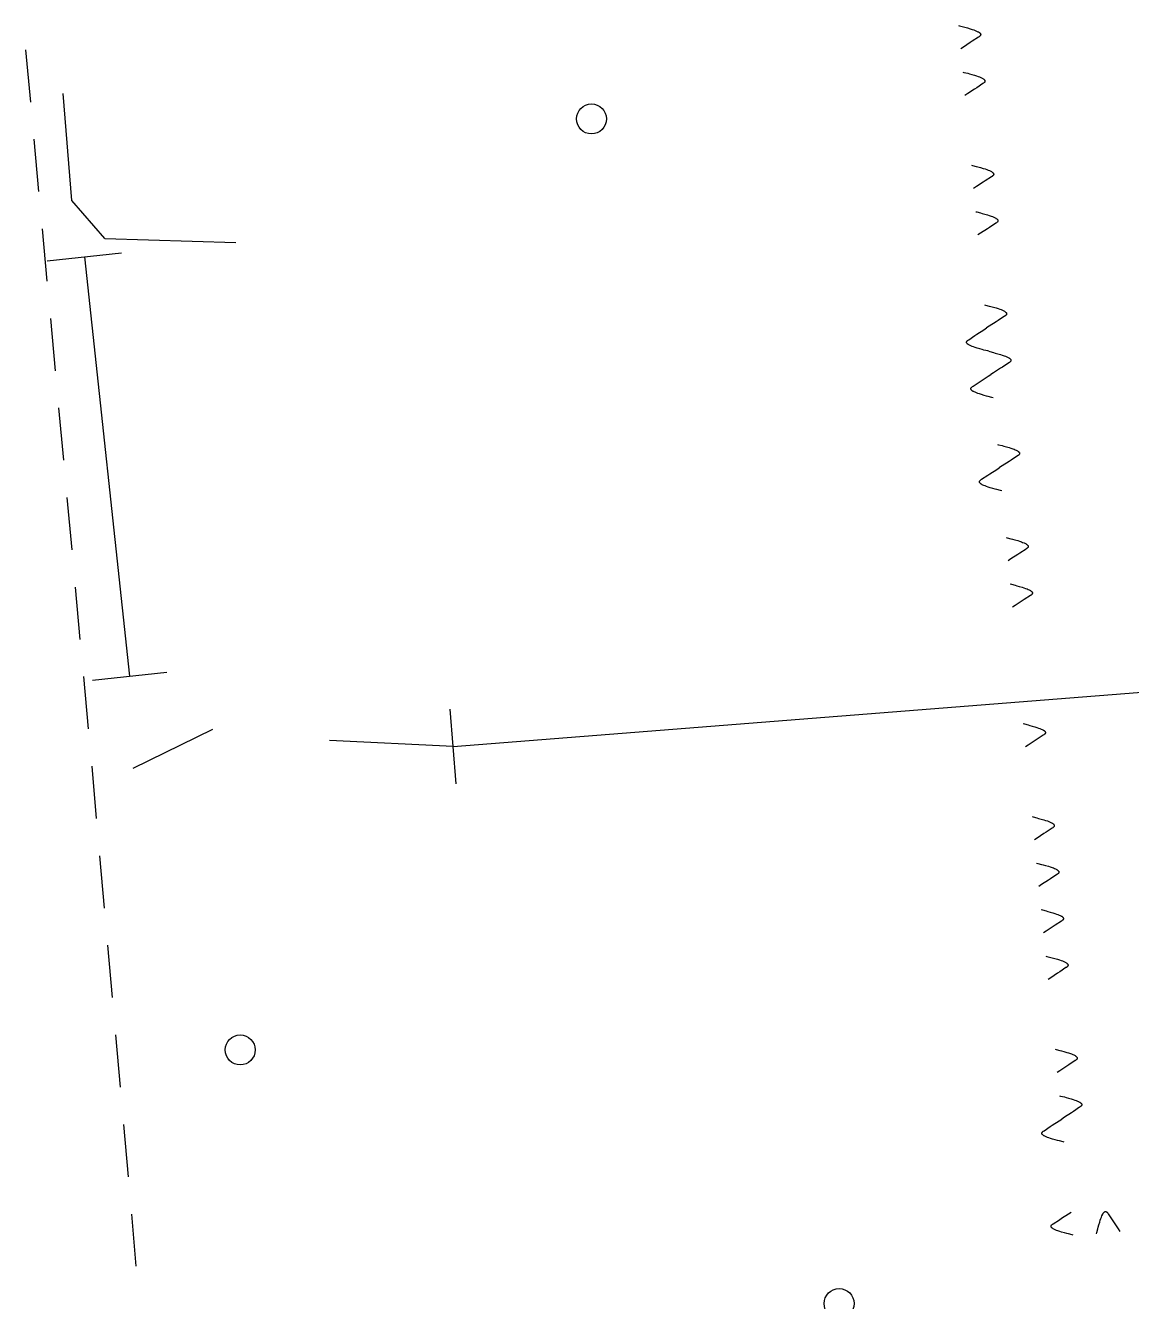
# Model space of a CAD drawing. Header units: metres. Extents: x 3206 to 3701, y 9896 to 11410.
# Drawn here: x 3287.75 to 3302.52, y 10028.04 to 10045.07 of the extents above; entities that cross this region are included whole.
import ezdxf

# ---------------------------------------------------------------- set-up
doc = ezdxf.new("R2010")
doc.units = ezdxf.units.M
doc.layers.add('CURB', color=7, linetype='Continuous')
doc.layers.add('ELECTR_CABLE', color=7, linetype='Continuous')

# ---------------------------------------------------------------- blocks, each defined once
blk = doc.blocks.new('МОЖЖЕВЕЛЬНИК_СКАЛЬНЫЙ')
blk.add_circle((0, 0), 0.2)

msp = doc.modelspace()

# ---------------------------------------------------------------- linework, layer by layer
at = {"layer": 'CURB'}
for points in [[(3287.753, 10044.747), (3287.818, 10044.05)], [(3287.864, 10043.552), (3287.928, 10042.854)], [(3287.974, 10042.356), (3288.039, 10041.659)], [(3288.085, 10041.161), (3288.149, 10040.463)], [(3288.195, 10039.965), (3288.259, 10039.267)], [(3288.305, 10038.77), (3288.37, 10038.072)], [(3288.416, 10037.574), (3288.48, 10036.876)], [(3288.526, 10036.379), (3288.591, 10035.681)], [(3288.637, 10035.183), (3288.698, 10034.485)], [(3288.742, 10033.987), (3288.804, 10033.289)], [(3288.848, 10032.791), (3288.91, 10032.093)], [(3288.954, 10031.595), (3289.016, 10030.897)], [(3289.06, 10030.399), (3289.122, 10029.701)], [(3289.166, 10029.203), (3289.228, 10028.506)]]:
    msp.add_lwpolyline(points, dxfattribs=at)
at = {"layer": 'ELECTR_CABLE'}
for points in [[(3300.211, 10045.071), (3300.225, 10045.067), (3300.275, 10045.054), (3300.297, 10045.048), (3300.33, 10045.039), (3300.367, 10045.028), (3300.392, 10045.02), (3300.416, 10045.012), (3300.433, 10045.006), (3300.451, 10044.998), (3300.461, 10044.993), (3300.47, 10044.989), (3300.477, 10044.985), (3300.481, 10044.983), (3300.484, 10044.981), (3300.489, 10044.977), (3300.492, 10044.974), (3300.495, 10044.972), (3300.497, 10044.97), (3300.5, 10044.967), (3300.502, 10044.964), (3300.503, 10044.962), (3300.504, 10044.961), (3300.505, 10044.959), (3300.505, 10044.958), (3300.506, 10044.956), (3300.506, 10044.954), (3300.507, 10044.952), (3300.507, 10044.95), (3300.507, 10044.95), (3300.507, 10044.949), (3300.507, 10044.947), (3300.506, 10044.946), (3300.506, 10044.945), (3300.506, 10044.944), (3300.505, 10044.942), (3300.504, 10044.94), (3300.503, 10044.939), (3300.503, 10044.938), (3300.502, 10044.937), (3300.501, 10044.935), (3300.5, 10044.934), (3300.499, 10044.933), (3300.497, 10044.93), (3300.495, 10044.929), (3300.492, 10044.927), (3300.489, 10044.924), (3300.485, 10044.921), (3300.478, 10044.917), (3300.395, 10044.862), (3300.368, 10044.844), (3300.276, 10044.784), (3300.24, 10044.761)], [(3300.268, 10044.45), (3300.283, 10044.446), (3300.333, 10044.433), (3300.355, 10044.427), (3300.388, 10044.418), (3300.424, 10044.407), (3300.449, 10044.399), (3300.473, 10044.391), (3300.491, 10044.384), (3300.508, 10044.377), (3300.519, 10044.372), (3300.528, 10044.368), (3300.535, 10044.363), (3300.538, 10044.361), (3300.541, 10044.359), (3300.547, 10044.356), (3300.55, 10044.353), (3300.553, 10044.351), (3300.555, 10044.348), (3300.557, 10044.346), (3300.56, 10044.343), (3300.561, 10044.341), (3300.562, 10044.339), (3300.562, 10044.338), (3300.563, 10044.336), (3300.564, 10044.335), (3300.564, 10044.333), (3300.564, 10044.331), (3300.564, 10044.329), (3300.564, 10044.328), (3300.564, 10044.327), (3300.564, 10044.326), (3300.564, 10044.325), (3300.564, 10044.324), (3300.563, 10044.322), (3300.563, 10044.321), (3300.562, 10044.319), (3300.561, 10044.317), (3300.56, 10044.316), (3300.56, 10044.315), (3300.559, 10044.314), (3300.558, 10044.313), (3300.557, 10044.311), (3300.554, 10044.309), (3300.553, 10044.308), (3300.55, 10044.305), (3300.546, 10044.302), (3300.543, 10044.3), (3300.536, 10044.295), (3300.453, 10044.24), (3300.425, 10044.223), (3300.333, 10044.163), (3300.297, 10044.139)], [(3288.812, 10042.226), (3288.373, 10042.733), (3288.257, 10044.163)], [(3300.384, 10043.207), (3300.398, 10043.203), (3300.448, 10043.19), (3300.47, 10043.184), (3300.503, 10043.175), (3300.54, 10043.164), (3300.565, 10043.156), (3300.589, 10043.148), (3300.606, 10043.142), (3300.623, 10043.134), (3300.634, 10043.129), (3300.643, 10043.125), (3300.65, 10043.121), (3300.654, 10043.119), (3300.657, 10043.117), (3300.662, 10043.113), (3300.665, 10043.11), (3300.668, 10043.108), (3300.67, 10043.106), (3300.673, 10043.103), (3300.675, 10043.1), (3300.676, 10043.098), (3300.677, 10043.097), (3300.678, 10043.095), (3300.678, 10043.094), (3300.679, 10043.092), (3300.679, 10043.09), (3300.68, 10043.088), (3300.68, 10043.086), (3300.68, 10043.086), (3300.68, 10043.085), (3300.68, 10043.083), (3300.679, 10043.082), (3300.679, 10043.081), (3300.679, 10043.08), (3300.678, 10043.078), (3300.677, 10043.076), (3300.676, 10043.075), (3300.676, 10043.074), (3300.675, 10043.073), (3300.674, 10043.071), (3300.673, 10043.07), (3300.672, 10043.069), (3300.67, 10043.066), (3300.668, 10043.065), (3300.665, 10043.063), (3300.662, 10043.06), (3300.658, 10043.057), (3300.651, 10043.053), (3300.568, 10042.998), (3300.541, 10042.98), (3300.449, 10042.92), (3300.412, 10042.897)], [(3300.441, 10042.586), (3300.456, 10042.582), (3300.506, 10042.569), (3300.528, 10042.563), (3300.561, 10042.554), (3300.597, 10042.543), (3300.622, 10042.535), (3300.646, 10042.527), (3300.664, 10042.52), (3300.681, 10042.513), (3300.692, 10042.508), (3300.7, 10042.504), (3300.708, 10042.499), (3300.711, 10042.497), (3300.714, 10042.495), (3300.72, 10042.492), (3300.723, 10042.489), (3300.725, 10042.487), (3300.728, 10042.484), (3300.73, 10042.482), (3300.733, 10042.479), (3300.734, 10042.477), (3300.735, 10042.475), (3300.735, 10042.474), (3300.736, 10042.472), (3300.736, 10042.471), (3300.737, 10042.469), (3300.737, 10042.467), (3300.737, 10042.465), (3300.737, 10042.464), (3300.737, 10042.463), (3300.737, 10042.462), (3300.737, 10042.461), (3300.737, 10042.46), (3300.736, 10042.458), (3300.736, 10042.457), (3300.735, 10042.455), (3300.734, 10042.453), (3300.733, 10042.452), (3300.733, 10042.451), (3300.732, 10042.45), (3300.731, 10042.449), (3300.73, 10042.447), (3300.727, 10042.445), (3300.726, 10042.444), (3300.723, 10042.441), (3300.719, 10042.438), (3300.716, 10042.436), (3300.709, 10042.431), (3300.626, 10042.376), (3300.598, 10042.359), (3300.506, 10042.299), (3300.47, 10042.275)], [(3288.812, 10042.226), (3290.561, 10042.176)], [(3288.042, 10041.929), (3289.036, 10042.037)], [(3288.539, 10041.983), (3289.143, 10036.384)], [(3300.557, 10041.343), (3300.571, 10041.339), (3300.621, 10041.326), (3300.643, 10041.32), (3300.676, 10041.311), (3300.713, 10041.3), (3300.738, 10041.292), (3300.762, 10041.284), (3300.779, 10041.278), (3300.796, 10041.27), (3300.807, 10041.265), (3300.816, 10041.261), (3300.823, 10041.257), (3300.827, 10041.255), (3300.83, 10041.253), (3300.835, 10041.249), (3300.838, 10041.246), (3300.841, 10041.244), (3300.843, 10041.242), (3300.845, 10041.239), (3300.848, 10041.236), (3300.849, 10041.234), (3300.85, 10041.233), (3300.851, 10041.231), (3300.851, 10041.23), (3300.852, 10041.228), (3300.852, 10041.226), (3300.853, 10041.225), (3300.853, 10041.223), (3300.853, 10041.222), (3300.853, 10041.221), (3300.852, 10041.219), (3300.852, 10041.218), (3300.852, 10041.217), (3300.852, 10041.216), (3300.851, 10041.214), (3300.85, 10041.212), (3300.849, 10041.211), (3300.849, 10041.21), (3300.848, 10041.209), (3300.847, 10041.207), (3300.846, 10041.206), (3300.845, 10041.205), (3300.843, 10041.202), (3300.841, 10041.201), (3300.838, 10041.199), (3300.835, 10041.196), (3300.831, 10041.193), (3300.824, 10041.189), (3300.741, 10041.134), (3300.713, 10041.116), (3300.621, 10041.056), (3300.585, 10041.033)], [(3300.614, 10040.722), (3300.6, 10040.726), (3300.55, 10040.739), (3300.528, 10040.745), (3300.495, 10040.754), (3300.458, 10040.765), (3300.433, 10040.773), (3300.409, 10040.781), (3300.392, 10040.788), (3300.374, 10040.795), (3300.364, 10040.8), (3300.355, 10040.804), (3300.347, 10040.809), (3300.344, 10040.811), (3300.341, 10040.813), (3300.336, 10040.816), (3300.332, 10040.819), (3300.33, 10040.821), (3300.328, 10040.824), (3300.325, 10040.826), (3300.323, 10040.829), (3300.322, 10040.831), (3300.321, 10040.833), (3300.32, 10040.834), (3300.32, 10040.836), (3300.319, 10040.837), (3300.319, 10040.839), (3300.318, 10040.841), (3300.318, 10040.843), (3300.318, 10040.844), (3300.318, 10040.845), (3300.318, 10040.846), (3300.319, 10040.847), (3300.319, 10040.848), (3300.319, 10040.85), (3300.32, 10040.851), (3300.321, 10040.853), (3300.322, 10040.855), (3300.322, 10040.855), (3300.323, 10040.857), (3300.324, 10040.858), (3300.325, 10040.859), (3300.326, 10040.86), (3300.328, 10040.863), (3300.33, 10040.864), (3300.333, 10040.867), (3300.336, 10040.87), (3300.34, 10040.872), (3300.347, 10040.877), (3300.43, 10040.931), (3300.457, 10040.949), (3300.549, 10041.009), (3300.585, 10041.033)], [(3300.614, 10040.722), (3300.629, 10040.718), (3300.678, 10040.705), (3300.7, 10040.699), (3300.734, 10040.69), (3300.77, 10040.679), (3300.795, 10040.671), (3300.819, 10040.663), (3300.837, 10040.656), (3300.854, 10040.649), (3300.865, 10040.644), (3300.873, 10040.64), (3300.881, 10040.635), (3300.884, 10040.633), (3300.887, 10040.631), (3300.893, 10040.628), (3300.896, 10040.625), (3300.898, 10040.623), (3300.901, 10040.62), (3300.903, 10040.618), (3300.905, 10040.615), (3300.907, 10040.613), (3300.908, 10040.611), (3300.908, 10040.61), (3300.909, 10040.608), (3300.909, 10040.607), (3300.91, 10040.605), (3300.91, 10040.603), (3300.91, 10040.601), (3300.91, 10040.6), (3300.91, 10040.599), (3300.91, 10040.598), (3300.91, 10040.597), (3300.91, 10040.596), (3300.909, 10040.594), (3300.909, 10040.593), (3300.908, 10040.591), (3300.907, 10040.589), (3300.906, 10040.588), (3300.905, 10040.587), (3300.904, 10040.586), (3300.903, 10040.585), (3300.903, 10040.584), (3300.9, 10040.581), (3300.899, 10040.58), (3300.896, 10040.577), (3300.892, 10040.574), (3300.889, 10040.572), (3300.882, 10040.567), (3300.799, 10040.512), (3300.771, 10040.495), (3300.679, 10040.435), (3300.643, 10040.411)], [(3300.672, 10040.101), (3300.657, 10040.105), (3300.608, 10040.118), (3300.586, 10040.124), (3300.552, 10040.133), (3300.516, 10040.144), (3300.491, 10040.152), (3300.467, 10040.16), (3300.45, 10040.166), (3300.432, 10040.174), (3300.421, 10040.179), (3300.413, 10040.183), (3300.405, 10040.187), (3300.402, 10040.189), (3300.399, 10040.191), (3300.393, 10040.195), (3300.39, 10040.198), (3300.388, 10040.2), (3300.385, 10040.202), (3300.383, 10040.205), (3300.381, 10040.208), (3300.379, 10040.21), (3300.378, 10040.211), (3300.378, 10040.213), (3300.377, 10040.214), (3300.377, 10040.216), (3300.376, 10040.218), (3300.376, 10040.219), (3300.376, 10040.221), (3300.376, 10040.222), (3300.376, 10040.223), (3300.376, 10040.224), (3300.376, 10040.226), (3300.376, 10040.227), (3300.377, 10040.228), (3300.377, 10040.23), (3300.378, 10040.232), (3300.379, 10040.233), (3300.38, 10040.234), (3300.381, 10040.235), (3300.382, 10040.237), (3300.383, 10040.238), (3300.384, 10040.239), (3300.386, 10040.241), (3300.388, 10040.243), (3300.39, 10040.245), (3300.394, 10040.248), (3300.397, 10040.251), (3300.404, 10040.255), (3300.487, 10040.31), (3300.515, 10040.328), (3300.607, 10040.388), (3300.643, 10040.411)], [(3300.73, 10039.479), (3300.744, 10039.475), (3300.794, 10039.462), (3300.816, 10039.456), (3300.849, 10039.447), (3300.886, 10039.436), (3300.91, 10039.428), (3300.934, 10039.42), (3300.952, 10039.414), (3300.969, 10039.406), (3300.98, 10039.401), (3300.989, 10039.397), (3300.996, 10039.393), (3300.999, 10039.391), (3301.003, 10039.389), (3301.008, 10039.385), (3301.011, 10039.382), (3301.014, 10039.38), (3301.016, 10039.378), (3301.018, 10039.375), (3301.021, 10039.372), (3301.022, 10039.37), (3301.023, 10039.369), (3301.024, 10039.367), (3301.024, 10039.366), (3301.025, 10039.364), (3301.025, 10039.362), (3301.025, 10039.361), (3301.026, 10039.359), (3301.026, 10039.358), (3301.026, 10039.357), (3301.025, 10039.355), (3301.025, 10039.354), (3301.025, 10039.353), (3301.024, 10039.352), (3301.024, 10039.35), (3301.023, 10039.348), (3301.022, 10039.347), (3301.022, 10039.346), (3301.021, 10039.345), (3301.02, 10039.343), (3301.019, 10039.342), (3301.018, 10039.341), (3301.016, 10039.338), (3301.014, 10039.337), (3301.011, 10039.335), (3301.008, 10039.332), (3301.004, 10039.329), (3300.997, 10039.325), (3300.914, 10039.27), (3300.886, 10039.252), (3300.794, 10039.192), (3300.758, 10039.169)], [(3300.787, 10038.858), (3300.772, 10038.862), (3300.723, 10038.875), (3300.701, 10038.881), (3300.668, 10038.89), (3300.631, 10038.901), (3300.606, 10038.909), (3300.582, 10038.917), (3300.565, 10038.924), (3300.547, 10038.931), (3300.537, 10038.936), (3300.528, 10038.94), (3300.52, 10038.945), (3300.517, 10038.947), (3300.514, 10038.949), (3300.509, 10038.952), (3300.505, 10038.955), (3300.503, 10038.957), (3300.501, 10038.96), (3300.498, 10038.962), (3300.496, 10038.965), (3300.495, 10038.967), (3300.494, 10038.969), (3300.493, 10038.97), (3300.492, 10038.972), (3300.492, 10038.973), (3300.491, 10038.975), (3300.491, 10038.977), (3300.491, 10038.979), (3300.491, 10038.98), (3300.491, 10038.981), (3300.491, 10038.982), (3300.491, 10038.983), (3300.492, 10038.984), (3300.492, 10038.986), (3300.493, 10038.987), (3300.494, 10038.989), (3300.494, 10038.991), (3300.495, 10038.991), (3300.496, 10038.993), (3300.497, 10038.994), (3300.498, 10038.995), (3300.499, 10038.996), (3300.501, 10038.999), (3300.503, 10039), (3300.505, 10039.003), (3300.509, 10039.006), (3300.513, 10039.008), (3300.519, 10039.013), (3300.603, 10039.067), (3300.63, 10039.085), (3300.722, 10039.145), (3300.758, 10039.169)], [(3300.845, 10038.237), (3300.86, 10038.233), (3300.909, 10038.22), (3300.931, 10038.214), (3300.964, 10038.204), (3301.001, 10038.194), (3301.026, 10038.186), (3301.05, 10038.178), (3301.067, 10038.171), (3301.085, 10038.164), (3301.095, 10038.159), (3301.104, 10038.154), (3301.112, 10038.15), (3301.115, 10038.148), (3301.118, 10038.146), (3301.123, 10038.142), (3301.127, 10038.14), (3301.129, 10038.137), (3301.131, 10038.135), (3301.134, 10038.133), (3301.136, 10038.129), (3301.137, 10038.127), (3301.138, 10038.126), (3301.139, 10038.125), (3301.14, 10038.123), (3301.14, 10038.122), (3301.14, 10038.12), (3301.141, 10038.118), (3301.141, 10038.116), (3301.141, 10038.115), (3301.141, 10038.114), (3301.141, 10038.113), (3301.14, 10038.112), (3301.14, 10038.11), (3301.14, 10038.109), (3301.139, 10038.107), (3301.138, 10038.105), (3301.138, 10038.104), (3301.137, 10038.103), (3301.136, 10038.102), (3301.135, 10038.1), (3301.134, 10038.099), (3301.133, 10038.098), (3301.131, 10038.096), (3301.129, 10038.094), (3301.126, 10038.092), (3301.123, 10038.089), (3301.119, 10038.087), (3301.112, 10038.082), (3301.029, 10038.027), (3301.002, 10038.009), (3300.91, 10037.949), (3300.874, 10037.926)], [(3300.902, 10037.615), (3300.917, 10037.611), (3300.967, 10037.598), (3300.989, 10037.592), (3301.022, 10037.583), (3301.059, 10037.572), (3301.083, 10037.564), (3301.107, 10037.556), (3301.125, 10037.55), (3301.142, 10037.542), (3301.153, 10037.537), (3301.162, 10037.533), (3301.169, 10037.529), (3301.172, 10037.527), (3301.176, 10037.525), (3301.181, 10037.521), (3301.184, 10037.518), (3301.187, 10037.516), (3301.189, 10037.514), (3301.191, 10037.511), (3301.194, 10037.508), (3301.195, 10037.506), (3301.196, 10037.505), (3301.197, 10037.503), (3301.197, 10037.502), (3301.198, 10037.5), (3301.198, 10037.498), (3301.198, 10037.497), (3301.199, 10037.495), (3301.199, 10037.494), (3301.198, 10037.493), (3301.198, 10037.491), (3301.198, 10037.49), (3301.198, 10037.489), (3301.197, 10037.488), (3301.197, 10037.486), (3301.196, 10037.484), (3301.195, 10037.483), (3301.195, 10037.482), (3301.194, 10037.481), (3301.193, 10037.479), (3301.192, 10037.478), (3301.191, 10037.477), (3301.188, 10037.474), (3301.187, 10037.473), (3301.184, 10037.471), (3301.18, 10037.468), (3301.177, 10037.465), (3301.17, 10037.461), (3301.087, 10037.406), (3301.059, 10037.388), (3300.967, 10037.328), (3300.931, 10037.305)], [(3293.463, 10035.447), (3314.104, 10037.075)], [(3288.646, 10036.33), (3289.64, 10036.438)], [(3293.502, 10034.949), (3293.424, 10035.945)], [(3289.189, 10035.154), (3290.254, 10035.678)], [(3301.075, 10035.751), (3301.09, 10035.747), (3301.14, 10035.734), (3301.162, 10035.728), (3301.195, 10035.719), (3301.231, 10035.708), (3301.256, 10035.7), (3301.28, 10035.692), (3301.298, 10035.686), (3301.315, 10035.678), (3301.326, 10035.673), (3301.335, 10035.669), (3301.342, 10035.665), (3301.345, 10035.663), (3301.348, 10035.661), (3301.354, 10035.657), (3301.357, 10035.654), (3301.36, 10035.652), (3301.362, 10035.65), (3301.364, 10035.647), (3301.367, 10035.644), (3301.368, 10035.642), (3301.369, 10035.641), (3301.369, 10035.639), (3301.37, 10035.638), (3301.371, 10035.636), (3301.371, 10035.634), (3301.371, 10035.633), (3301.371, 10035.631), (3301.371, 10035.63), (3301.371, 10035.629), (3301.371, 10035.627), (3301.371, 10035.626), (3301.371, 10035.625), (3301.37, 10035.624), (3301.37, 10035.622), (3301.369, 10035.62), (3301.368, 10035.619), (3301.367, 10035.618), (3301.367, 10035.617), (3301.366, 10035.615), (3301.365, 10035.614), (3301.364, 10035.613), (3301.361, 10035.61), (3301.36, 10035.609), (3301.357, 10035.607), (3301.353, 10035.604), (3301.35, 10035.601), (3301.343, 10035.597), (3301.26, 10035.542), (3301.232, 10035.524), (3301.14, 10035.464), (3301.104, 10035.441)], [(3293.463, 10035.447), (3291.812, 10035.524)], [(3301.193, 10034.509), (3301.207, 10034.505), (3301.257, 10034.492), (3301.279, 10034.486), (3301.312, 10034.477), (3301.349, 10034.467), (3301.374, 10034.459), (3301.398, 10034.451), (3301.415, 10034.445), (3301.433, 10034.437), (3301.444, 10034.432), (3301.452, 10034.428), (3301.46, 10034.424), (3301.463, 10034.422), (3301.466, 10034.42), (3301.472, 10034.416), (3301.475, 10034.413), (3301.477, 10034.411), (3301.48, 10034.409), (3301.482, 10034.406), (3301.485, 10034.403), (3301.486, 10034.401), (3301.487, 10034.4), (3301.487, 10034.398), (3301.488, 10034.397), (3301.489, 10034.396), (3301.489, 10034.394), (3301.489, 10034.392), (3301.49, 10034.39), (3301.49, 10034.389), (3301.489, 10034.388), (3301.489, 10034.387), (3301.489, 10034.386), (3301.489, 10034.384), (3301.488, 10034.383), (3301.488, 10034.381), (3301.487, 10034.379), (3301.486, 10034.378), (3301.486, 10034.377), (3301.485, 10034.376), (3301.484, 10034.374), (3301.483, 10034.373), (3301.482, 10034.372), (3301.48, 10034.37), (3301.478, 10034.368), (3301.475, 10034.366), (3301.472, 10034.363), (3301.468, 10034.36), (3301.461, 10034.356), (3301.379, 10034.3), (3301.351, 10034.282), (3301.259, 10034.222), (3301.223, 10034.198)], [(3301.254, 10033.888), (3301.269, 10033.884), (3301.318, 10033.871), (3301.34, 10033.865), (3301.374, 10033.856), (3301.41, 10033.846), (3301.435, 10033.838), (3301.459, 10033.83), (3301.477, 10033.824), (3301.494, 10033.816), (3301.505, 10033.811), (3301.514, 10033.807), (3301.521, 10033.803), (3301.524, 10033.801), (3301.528, 10033.799), (3301.533, 10033.795), (3301.536, 10033.792), (3301.539, 10033.79), (3301.541, 10033.788), (3301.543, 10033.785), (3301.546, 10033.782), (3301.547, 10033.78), (3301.548, 10033.779), (3301.549, 10033.777), (3301.549, 10033.776), (3301.55, 10033.775), (3301.55, 10033.773), (3301.551, 10033.771), (3301.551, 10033.769), (3301.551, 10033.768), (3301.551, 10033.767), (3301.551, 10033.766), (3301.55, 10033.765), (3301.55, 10033.763), (3301.55, 10033.762), (3301.549, 10033.76), (3301.548, 10033.758), (3301.547, 10033.757), (3301.547, 10033.756), (3301.546, 10033.755), (3301.545, 10033.753), (3301.544, 10033.752), (3301.543, 10033.751), (3301.541, 10033.749), (3301.539, 10033.747), (3301.536, 10033.745), (3301.533, 10033.742), (3301.529, 10033.739), (3301.522, 10033.735), (3301.44, 10033.679), (3301.412, 10033.661), (3301.32, 10033.601), (3301.284, 10033.577)], [(3301.315, 10033.267), (3301.33, 10033.263), (3301.379, 10033.25), (3301.401, 10033.244), (3301.435, 10033.235), (3301.471, 10033.225), (3301.496, 10033.217), (3301.52, 10033.209), (3301.538, 10033.203), (3301.555, 10033.195), (3301.566, 10033.19), (3301.575, 10033.186), (3301.582, 10033.182), (3301.586, 10033.18), (3301.589, 10033.178), (3301.594, 10033.174), (3301.597, 10033.171), (3301.6, 10033.169), (3301.602, 10033.167), (3301.605, 10033.164), (3301.607, 10033.161), (3301.608, 10033.159), (3301.609, 10033.158), (3301.61, 10033.156), (3301.61, 10033.155), (3301.611, 10033.154), (3301.611, 10033.152), (3301.612, 10033.15), (3301.612, 10033.148), (3301.612, 10033.147), (3301.612, 10033.146), (3301.612, 10033.145), (3301.611, 10033.144), (3301.611, 10033.142), (3301.611, 10033.141), (3301.61, 10033.139), (3301.609, 10033.137), (3301.609, 10033.136), (3301.608, 10033.135), (3301.607, 10033.134), (3301.606, 10033.132), (3301.605, 10033.131), (3301.604, 10033.13), (3301.602, 10033.128), (3301.6, 10033.126), (3301.598, 10033.124), (3301.594, 10033.121), (3301.59, 10033.118), (3301.584, 10033.114), (3301.501, 10033.058), (3301.473, 10033.04), (3301.382, 10032.98), (3301.346, 10032.956)], [(3301.376, 10032.646), (3301.391, 10032.642), (3301.441, 10032.629), (3301.463, 10032.623), (3301.496, 10032.614), (3301.533, 10032.604), (3301.557, 10032.596), (3301.581, 10032.588), (3301.599, 10032.582), (3301.616, 10032.574), (3301.627, 10032.569), (3301.636, 10032.565), (3301.643, 10032.561), (3301.647, 10032.559), (3301.65, 10032.557), (3301.655, 10032.553), (3301.659, 10032.55), (3301.661, 10032.548), (3301.663, 10032.546), (3301.666, 10032.543), (3301.668, 10032.54), (3301.669, 10032.538), (3301.67, 10032.537), (3301.671, 10032.535), (3301.672, 10032.534), (3301.672, 10032.533), (3301.673, 10032.531), (3301.673, 10032.529), (3301.673, 10032.527), (3301.673, 10032.526), (3301.673, 10032.525), (3301.673, 10032.524), (3301.673, 10032.523), (3301.672, 10032.521), (3301.672, 10032.52), (3301.671, 10032.518), (3301.67, 10032.516), (3301.67, 10032.515), (3301.669, 10032.514), (3301.668, 10032.513), (3301.667, 10032.511), (3301.666, 10032.51), (3301.665, 10032.509), (3301.663, 10032.507), (3301.661, 10032.505), (3301.659, 10032.503), (3301.655, 10032.5), (3301.652, 10032.497), (3301.645, 10032.493), (3301.562, 10032.437), (3301.534, 10032.419), (3301.443, 10032.359), (3301.407, 10032.335)], [(3301.499, 10031.404), (3301.513, 10031.4), (3301.563, 10031.387), (3301.585, 10031.381), (3301.618, 10031.372), (3301.655, 10031.362), (3301.68, 10031.354), (3301.704, 10031.346), (3301.721, 10031.34), (3301.739, 10031.332), (3301.749, 10031.327), (3301.758, 10031.323), (3301.766, 10031.319), (3301.769, 10031.317), (3301.772, 10031.315), (3301.778, 10031.311), (3301.781, 10031.308), (3301.783, 10031.306), (3301.786, 10031.304), (3301.788, 10031.301), (3301.79, 10031.298), (3301.792, 10031.296), (3301.793, 10031.295), (3301.793, 10031.293), (3301.794, 10031.292), (3301.794, 10031.291), (3301.795, 10031.289), (3301.795, 10031.287), (3301.795, 10031.285), (3301.795, 10031.284), (3301.795, 10031.283), (3301.795, 10031.282), (3301.795, 10031.281), (3301.795, 10031.279), (3301.794, 10031.278), (3301.794, 10031.276), (3301.793, 10031.274), (3301.792, 10031.273), (3301.791, 10031.272), (3301.791, 10031.271), (3301.789, 10031.269), (3301.789, 10031.268), (3301.788, 10031.267), (3301.785, 10031.265), (3301.784, 10031.263), (3301.781, 10031.261), (3301.777, 10031.258), (3301.774, 10031.255), (3301.767, 10031.251), (3301.684, 10031.195), (3301.657, 10031.177), (3301.565, 10031.117), (3301.529, 10031.093)], [(3301.56, 10030.783), (3301.574, 10030.779), (3301.624, 10030.766), (3301.646, 10030.76), (3301.679, 10030.751), (3301.716, 10030.741), (3301.741, 10030.733), (3301.765, 10030.725), (3301.782, 10030.719), (3301.8, 10030.711), (3301.811, 10030.706), (3301.819, 10030.702), (3301.827, 10030.698), (3301.83, 10030.696), (3301.833, 10030.694), (3301.839, 10030.69), (3301.842, 10030.687), (3301.844, 10030.685), (3301.847, 10030.683), (3301.849, 10030.68), (3301.852, 10030.677), (3301.853, 10030.675), (3301.854, 10030.674), (3301.854, 10030.672), (3301.855, 10030.671), (3301.856, 10030.67), (3301.856, 10030.668), (3301.856, 10030.666), (3301.856, 10030.664), (3301.856, 10030.663), (3301.856, 10030.662), (3301.856, 10030.661), (3301.856, 10030.66), (3301.856, 10030.658), (3301.855, 10030.657), (3301.855, 10030.655), (3301.854, 10030.653), (3301.853, 10030.652), (3301.853, 10030.651), (3301.852, 10030.65), (3301.851, 10030.648), (3301.85, 10030.647), (3301.849, 10030.646), (3301.846, 10030.644), (3301.845, 10030.642), (3301.842, 10030.64), (3301.839, 10030.637), (3301.835, 10030.634), (3301.828, 10030.63), (3301.746, 10030.574), (3301.718, 10030.556), (3301.626, 10030.496), (3301.59, 10030.472)], [(3301.621, 10030.162), (3301.606, 10030.166), (3301.557, 10030.179), (3301.534, 10030.184), (3301.501, 10030.193), (3301.465, 10030.204), (3301.44, 10030.212), (3301.416, 10030.22), (3301.398, 10030.226), (3301.381, 10030.234), (3301.37, 10030.238), (3301.361, 10030.243), (3301.354, 10030.247), (3301.35, 10030.249), (3301.347, 10030.251), (3301.342, 10030.255), (3301.339, 10030.257), (3301.336, 10030.26), (3301.334, 10030.262), (3301.331, 10030.264), (3301.329, 10030.267), (3301.328, 10030.27), (3301.327, 10030.271), (3301.326, 10030.272), (3301.325, 10030.274), (3301.325, 10030.275), (3301.324, 10030.277), (3301.324, 10030.279), (3301.324, 10030.281), (3301.324, 10030.282), (3301.324, 10030.283), (3301.324, 10030.284), (3301.324, 10030.285), (3301.325, 10030.286), (3301.325, 10030.288), (3301.326, 10030.289), (3301.327, 10030.291), (3301.327, 10030.293), (3301.328, 10030.294), (3301.329, 10030.295), (3301.33, 10030.296), (3301.331, 10030.298), (3301.332, 10030.299), (3301.334, 10030.301), (3301.336, 10030.303), (3301.338, 10030.305), (3301.342, 10030.308), (3301.345, 10030.31), (3301.352, 10030.315), (3301.435, 10030.37), (3301.463, 10030.388), (3301.554, 10030.449), (3301.59, 10030.472)], [(3301.743, 10028.92), (3301.728, 10028.924), (3301.679, 10028.937), (3301.657, 10028.942), (3301.624, 10028.951), (3301.587, 10028.962), (3301.562, 10028.97), (3301.538, 10028.978), (3301.52, 10028.984), (3301.503, 10028.992), (3301.492, 10028.996), (3301.483, 10029.001), (3301.476, 10029.005), (3301.473, 10029.007), (3301.47, 10029.009), (3301.464, 10029.013), (3301.461, 10029.015), (3301.458, 10029.018), (3301.456, 10029.02), (3301.454, 10029.022), (3301.451, 10029.025), (3301.45, 10029.028), (3301.449, 10029.029), (3301.448, 10029.03), (3301.448, 10029.032), (3301.447, 10029.033), (3301.447, 10029.035), (3301.446, 10029.037), (3301.446, 10029.039), (3301.446, 10029.04), (3301.446, 10029.041), (3301.447, 10029.042), (3301.447, 10029.043), (3301.447, 10029.044), (3301.447, 10029.046), (3301.448, 10029.047), (3301.449, 10029.049), (3301.45, 10029.051), (3301.45, 10029.052), (3301.451, 10029.053), (3301.452, 10029.054), (3301.453, 10029.056), (3301.454, 10029.057), (3301.456, 10029.059), (3301.458, 10029.061), (3301.461, 10029.063), (3301.464, 10029.066), (3301.468, 10029.068), (3301.475, 10029.073), (3301.557, 10029.128), (3301.585, 10029.146), (3301.677, 10029.207), (3301.713, 10029.23)], [(3302.054, 10028.94), (3302.058, 10028.955), (3302.071, 10029.004), (3302.077, 10029.027), (3302.086, 10029.06), (3302.097, 10029.096), (3302.104, 10029.121), (3302.112, 10029.145), (3302.119, 10029.163), (3302.126, 10029.18), (3302.131, 10029.191), (3302.135, 10029.2), (3302.14, 10029.207), (3302.142, 10029.21), (3302.144, 10029.214), (3302.147, 10029.219), (3302.15, 10029.222), (3302.152, 10029.225), (3302.155, 10029.227), (3302.157, 10029.229), (3302.16, 10029.232), (3302.162, 10029.233), (3302.164, 10029.234), (3302.165, 10029.235), (3302.167, 10029.235), (3302.168, 10029.236), (3302.17, 10029.236), (3302.172, 10029.237), (3302.174, 10029.237), (3302.175, 10029.237), (3302.176, 10029.237), (3302.177, 10029.237), (3302.178, 10029.236), (3302.179, 10029.236), (3302.181, 10029.236), (3302.182, 10029.235), (3302.184, 10029.234), (3302.186, 10029.233), (3302.186, 10029.233), (3302.188, 10029.232), (3302.189, 10029.231), (3302.19, 10029.23), (3302.191, 10029.229), (3302.194, 10029.227), (3302.195, 10029.225), (3302.198, 10029.222), (3302.201, 10029.219), (3302.203, 10029.215), (3302.208, 10029.208), (3302.263, 10029.126), (3302.281, 10029.098), (3302.341, 10029.006), (3302.365, 10028.97)]]:
    msp.add_lwpolyline(points, dxfattribs=at)

# ---------------------------------------------------------------- block references
at = {"layer": 'BUSH'}
for p in [(3295.31, 10043.824), (3290.62, 10031.394), (3298.616, 10028.008)]:
    msp.add_blockref('МОЖЖЕВЕЛЬНИК_СКАЛЬНЫЙ', p, dxfattribs=at)

doc.saveas('drawing.dxf')
